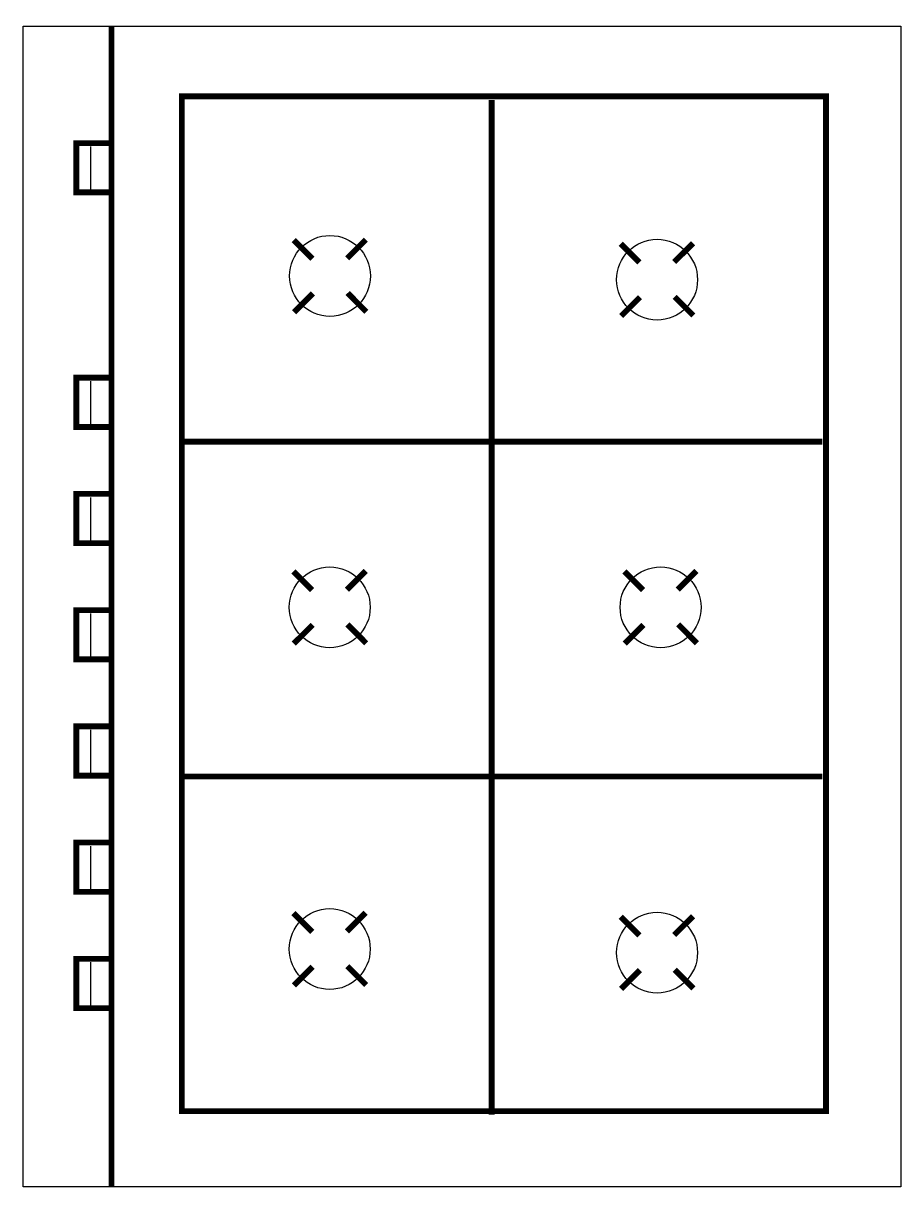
# Model space of a CAD drawing. Extents: x -0.75 to 0, y -0.5 to 0.5.
import ezdxf

# ---------------------------------------------------------------- set-up
doc = ezdxf.new("R2010")
doc.units = 0
doc.header["$MEASUREMENT"] = 0
doc.layers.get('0').update_dxf_attribs({"linetype": 'CONTINUOUS'})

msp = doc.modelspace()

# ---------------------------------------------------------------- linework, layer by layer
msp.add_lwpolyline([(0.0034, -0.4966), (-0.7516, -0.4966), (-0.7516, 0.5018), (0.0034, 0.5018)], close=True)
at = {"const_width": 0.005}
for points in [[(-0.6757, -0.4966), (-0.6757, 0.5018)], [(-0.3486, 0.4384), (-0.3486, -0.4346)], [(-0.6757, 0.4013), (-0.7059, 0.4013), (-0.7059, 0.3589), (-0.6757, 0.3589)], [(-0.5028, 0.3018), (-0.5189, 0.3179)], [(-0.4729, 0.3022), (-0.4568, 0.3183)], [(-0.2214, 0.2986), (-0.2375, 0.3147)], [(-0.1915, 0.299), (-0.1753, 0.3151)], [(-0.5024, 0.2719), (-0.5185, 0.2558)], [(-0.4725, 0.2723), (-0.4564, 0.2561)], [(-0.221, 0.2687), (-0.2371, 0.2526)], [(-0.1911, 0.2691), (-0.175, 0.253)], [(-0.6757, 0.1995), (-0.7059, 0.1995), (-0.7059, 0.1571), (-0.6757, 0.1571)], [(-0.6151, 0.1444), (-0.0639, 0.1444)], [(-0.6757, 0.0995), (-0.7059, 0.0995), (-0.7059, 0.0571), (-0.6757, 0.0571)], [(-0.503, 0.0167), (-0.5191, 0.0328)], [(-0.4731, 0.0171), (-0.457, 0.0332)], [(-0.2183, 0.0167), (-0.2344, 0.0328)], [(-0.1884, 0.0171), (-0.1723, 0.0332)], [(-0.6757, -0.0005), (-0.7059, -0.0005), (-0.7059, -0.0429), (-0.6757, -0.0429)], [(-0.5026, -0.0132), (-0.5188, -0.0293)], [(-0.4727, -0.0128), (-0.4566, -0.029)], [(-0.2179, -0.0132), (-0.2341, -0.0293)], [(-0.188, -0.0128), (-0.1719, -0.029)], [(-0.6757, -0.1005), (-0.7059, -0.1005), (-0.7059, -0.1429), (-0.6757, -0.1429)], [(-0.6151, -0.1436), (-0.0639, -0.1436)], [(-0.6757, -0.2005), (-0.7059, -0.2005), (-0.7059, -0.2429), (-0.6757, -0.2429)], [(-0.503, -0.2774), (-0.5191, -0.2612)], [(-0.4731, -0.277), (-0.457, -0.2609)], [(-0.2214, -0.2804), (-0.2375, -0.2643)], [(-0.1915, -0.28), (-0.1753, -0.2639)], [(-0.6757, -0.3005), (-0.7059, -0.3005), (-0.7059, -0.3429), (-0.6757, -0.3429)], [(-0.5026, -0.3073), (-0.5188, -0.3234)], [(-0.4727, -0.3069), (-0.4566, -0.323)], [(-0.221, -0.3103), (-0.2371, -0.3264)], [(-0.1911, -0.3099), (-0.175, -0.326)]]:
    msp.add_lwpolyline(points, dxfattribs=at)
msp.add_lwpolyline([(-0.6151, 0.4415), (-0.0608, 0.4415), (-0.0608, -0.4316), (-0.6151, -0.4316), (-0.6151, 0.4384)], close=True, dxfattribs=at)
for points in [[(-0.6938, 0.3983), (-0.6938, 0.3589)], [(-0.6938, 0.1965), (-0.6938, 0.1571)], [(-0.6938, 0.0965), (-0.6938, 0.0571)], [(-0.6938, -0.0035), (-0.6938, -0.0429)], [(-0.6938, -0.1035), (-0.6938, -0.1429)], [(-0.6938, -0.2035), (-0.6938, -0.2429)], [(-0.6938, -0.3035), (-0.6938, -0.3429)]]:
    msp.add_lwpolyline(points)
for centre in [(-0.4877, 0.287), (-0.2062, 0.2838), (-0.4879, 0.0019), (-0.2032, 0.0019), (-0.4879, -0.2921), (-0.2062, -0.2952)]:
    msp.add_circle(centre, 0.0348)

doc.saveas('drawing.dxf')
